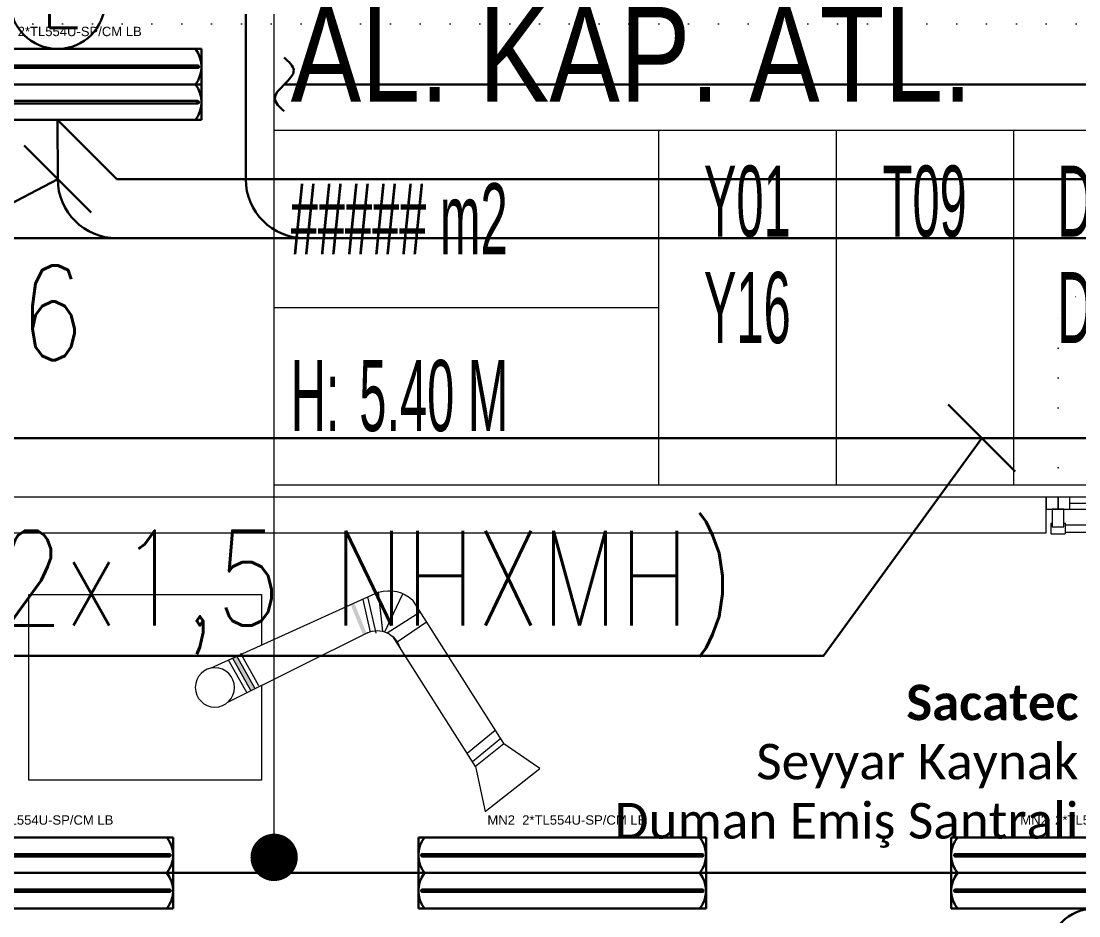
# Model space of a CAD drawing. Header units: metres. Extents: x -13316 to 152404, y -3899 to 30226.
# Drawn here: x 1341.7 to 1788.8, y 4223.1 to 4601.1 of the extents above; entities that cross this region are included whole.
import ezdxf
from ezdxf.enums import TextEntityAlignment as Align

# ---------------------------------------------------------------- set-up
doc = ezdxf.new("R2010")
doc.units = ezdxf.units.M
doc.header["$LTSCALE"] = 100
doc.header["$MEASUREMENT"] = 0
doc.linetypes.add('DOT2', pattern=[0.125, 0, -0.125])
doc.layers.get('0').update_dxf_attribs({"color": 9, "lineweight": 9})
for name, color, linetype, lineweight in [('00', 9, 'Continuous', 9), ('06B', 9, 'Continuous', 9), ('06D', 9, 'Continuous', 9), ('10', 9, 'Continuous', 9), ('15', 9, 'Continuous', 9), ('20', 9, 'DOT2', 9), ('21_mahal200', 9, 'Continuous', 9), ('E-2x54 W SIVAÜSTÜ FLUORESAN YÜKSEK TAVAN ARMATÜRÜ', 7, 'Continuous', 30), ('E-ACİL AYDINLATMA KİTİ', 7, 'Continuous', 30), ('E-KABLO', 7, 'Continuous', 30), ('E-LINYE', 7, 'Continuous', 30), ('E-YAZI', 7, 'Continuous', 30)]:
    doc.layers.add(name, color=color, linetype=linetype, lineweight=lineweight)
doc.styles.add('Arial', font='arial.ttf', dxfattribs={"height": 2.5})
doc.styles.add('E-YAZI', font='txttw.shx')
doc.styles.add('MuuM_TEXT-STANDART', font='ARIALN.TTF')
doc.dimstyles.new('MuuM_DIM200', dxfattribs={"dimscale": 20, "dimtxt": 2, "dimasz": 1, "dimexe": 1, "dimexo": 1, "dimgap": 1, "dimtad": 1, "dimdec": 1, "dimrnd": 0.5, "dimdsep": 46, "dimtxsty": 'MuuM_TEXT-STANDART', "dimblk": 'ARCHTICK', "dimcen": 0, "dimdle": 0.15, "dimclrd": 256, "dimclre": 256, "dimclrt": 256, "dimadec": 0, "dimazin": 0, "dimtfac": 5, "dimtdec": 1, "dimtix": 1, "dimtmove": 2, "dimatfit": 3, "dimldrblk": 'DOT', "dimfxl": 3, "dimfxlon": 1, "dimtolj": 1, "dimlwd": -1, "dimlwe": -1, "dimarcsym": 0})

# ---------------------------------------------------------------- blocks, each defined once
blk = doc.blocks.new('2x54 W SIVAÜSTÜ FLUORESAN YÜKSEK TAVAN ARMATÜRÜ')
at = {"layer": 'E-2x54 W SIVAÜSTÜ FLUORESAN YÜKSEK TAVAN ARMATÜRÜ', "color": 4}
for p, q in [((-60.8, 15), (-60.8, -15)), ((-60.8, 15), (60.8, 15)), ((60.8, 15), (60.8, 0)), ((-60, 0), (-15, 0)), ((15, 0), (60, 0)), ((60.8, 0), (60.8, -15)), ((-60.8, -15), (60.8, -15))]:
    blk.add_line(p, q, dxfattribs=at)
at = {"layer": 'E-2x54 W SIVAÜSTÜ FLUORESAN YÜKSEK TAVAN ARMATÜRÜ', "color": 7}
for p, q in [((-59.27, 8.01), (59.32, 8.01)), ((-59.16, 7.01), (59.44, 7)), ((-60.8, 0), (60.8, 0)), ((-59.27, -6.99), (59.32, -6.99)), ((-59.16, -7.99), (59.44, -8))]:
    blk.add_line(p, q, dxfattribs=at)
for centre in [(-59.23, 7.63), (-59.23, 7.33), (59.36, 7.63), (59.36, 7.33), (-59.23, -7.37), (-59.23, -7.67), (59.36, -7.37), (59.36, -7.67)]:
    blk.add_circle(centre, 0.11, dxfattribs=at)
for centre, radius, start, end in [((-48.66, 7.5), 12.14, 141.86, 218.14), ((48.66, 7.5), 12.14, 321.86, 38.14), ((-59.12, 7.51), 0.515, 106.8674, 266.7612), ((-59.32, 7.49), 0.519, 289.2244, 84.4042), ((59.47, 7.51), 0.515, 106.8674, 266.7612), ((59.27, 7.49), 0.519, 289.2244, 84.4042), ((-48.66, -7.5), 12.14, 141.86, 218.14), ((48.66, -7.5), 12.14, 321.86, 38.14), ((-59.12, -7.49), 0.515, 106.8674, 266.7612), ((-59.32, -7.51), 0.519, 289.2244, 84.4042), ((59.47, -7.49), 0.515, 106.8674, 266.7612), ((59.27, -7.51), 0.519, 289.2244, 84.4042)]:
    blk.add_arc(centre, radius, start, end, dxfattribs=at)
at = {"layer": 'E-2x54 W SIVAÜSTÜ FLUORESAN YÜKSEK TAVAN ARMATÜRÜ', "color": 7, "style": 'Arial'}
blk.add_text('MN2  2*TL554U-SP/CM LB', height=3.9508, dxfattribs=at).set_placement((-31.61, 20.4))
blk = doc.blocks.new('100_ACİL AYDINLATMA KİTİ')
at = {"layer": 'E-ACİL AYDINLATMA KİTİ', "color": 3}
blk.add_circle((0, 0), 1.251, dxfattribs=at)
at = {"layer": 'E-ACİL AYDINLATMA KİTİ', "color": 3, "style": 'E-YAZI'}
blk.add_text('E', height=1.34, dxfattribs=at).set_placement((-0.448, -0.694))
blk = doc.blocks.new('p-mekanik_sacatec')
for points in [[(-136.17, 74.04), (-137.78, 74.46), (-142.79, 62.13), (-141.18, 61.71)], [(-95.56, 38.97), (-93.84, 38), (-86.11, 51.78), (-87.83, 52.75)], [(-95.56, 38.97), (-93.84, 38), (-86.11, 51.78), (-87.83, 52.75)]]:
    blk.add_hatch(color=256).paths.add_polyline_path(points)
for p, q in [((-201.11, 15.17), (-162.36, 76.07)), ((-150.48, 62.68), (-158.16, 78.77)), ((-149.64, 62.93), (-147.86, 79.52)), ((-147.86, 79.52), (-76.66, 47.27)), ((-146.91, 62.19), (-143.33, 77.53)), ((-144.53, 62.62), (-141.31, 76.42)), ((-151.44, 62.3), (-165.5, 71.16)), ((-155.72, 58.55), (-168.16, 67)), ((-188.8, 5.87), (-153.71, 61.03)), ((-143.16, 62.34), (-84.06, 32.91)), ((-97.29, 39.93), (-89.67, 53.5)), ((-95.56, 38.96), (-87.83, 52.74)), ((-93.84, 37.99), (-86.11, 51.77)), ((-92.12, 37.03), (-84.39, 50.81)), ((-197.19, 21.02), (-185.32, 11.34)), ((-216.04, 5.03), (-200.79, 15.38)), ((-200.79, 15.38), (-188.8, 5.87)), ((-199.56, 17.61), (-187.57, 7.82)), ((-192.98, -13.22), (-216.04, 5.03)), ((-188.8, 5.87), (-192.98, -13.22))]:
    blk.add_line(p, q)
for points in [[(0, 78.45), (-98.34, 78.45)], [(-98.34, 78.45), (-98.34, 57.09)], [(0, 0), (0, 78.45)], [(-98.34, 40.02), (-98.34, 0)], [(-98.34, 0), (0, 0)]]:
    blk.add_lwpolyline(points)
blk.add_circle((-78.69, 39.23), 8.3)
for centre, radius, start, end in [((-152.02, 64.82), 15.28, 74.21, 132.5818), ((-147.25, 53.2), 10.02, 65.8985, 163.0893)]:
    blk.add_arc(centre, radius, start, end)
blk = doc.blocks.new('K-AL-01A')
at = {"layer": '06B'}
blk.add_lwpolyline([(2634.71, 4254.27), (2634.71, 4260.52), (2619.71, 4260.52), (2619.71, 4258.65), (2632.46, 4258.65), (2632.46, 4258.65), (2632.46, 4254.27), (2634.71, 4254.27)], dxfattribs=at)
at = {"layer": '06D'}
for p, q in [((2637.95, 4254.27), (2551.08, 4254.27)), ((2551.08, 4249.27), (2637.95, 4249.27))]:
    blk.add_line(p, q, dxfattribs=at)
for points in [[(2553.58, 4241.77), (2558.58, 4241.77), (2558.58, 4249.27), (2553.58, 4249.27)], [(2636.58, 4240.66), (2631.58, 4240.66), (2631.58, 4249.27), (2636.58, 4249.27)], [(2630.96, 4239.41), (2559.21, 4239.41), (2559.21, 4242.53), (2630.96, 4242.53)]]:
    blk.add_lwpolyline(points, close=True, dxfattribs=at)
for points in [[(2553.58, 4243.16), (2552.96, 4243.16), (2552.96, 4239.16, 0.414214), (2553.33, 4238.78), (2558.83, 4238.78, 0.414214), (2559.21, 4239.16), (2559.21, 4243.16), (2558.58, 4243.16)], [(2636.58, 4243.16), (2637.21, 4243.16), (2637.21, 4239.16, -0.414214), (2636.83, 4238.78), (2631.33, 4238.78, -0.414214), (2630.96, 4239.16), (2630.96, 4243.16), (2631.58, 4243.16)]]:
    blk.add_lwpolyline(points, format="xyb", dxfattribs=at)
at = {"layer": '10'}
for points in [[(2551.08, 4254.27), (2551.08, 4249.27), (2556.08, 4249.27), (2556.08, 4254.27)], [(2556.08, 4254.27), (2556.08, 4249.27), (2561.08, 4249.27), (2561.08, 4254.27)], [(2631.08, 4254.27), (2631.08, 4249.27), (2636.08, 4249.27), (2636.08, 4254.27)], [(2636.08, 4254.27), (2636.08, 4249.27), (2641.08, 4249.27), (2641.08, 4254.27)]]:
    blk.add_lwpolyline(points, close=True, dxfattribs=at)
at = {"layer": '15'}
blk.add_lwpolyline([(2561.08, 4251.77), (2631.08, 4251.77)], dxfattribs=at)
at = {"layer": '20'}
blk.add_lwpolyline([(2556.08, 4254.27), (2556.08, 4339.27)], dxfattribs=at)
blk.add_arc((2556.08, 4254.27), 85, 0, 90, dxfattribs=at)
blk = doc.blocks.new('_ArchTick')
at = {"color": 0, "linetype": 'ByBlock', "const_width": 0.15}
blk.add_lwpolyline([(-0.5, -0.5), (0.5, 0.5)], dxfattribs=at)
blk = doc.blocks.new('_Dot')
at = {"color": 0, "linetype": 'ByBlock', "lineweight": -2}
blk.add_line((-0.5, 0), (-1, 0), dxfattribs=at)
at = {"color": 0, "linetype": 'ByBlock', "const_width": 0.5}
blk.add_lwpolyline([(-0.25, 0, 1), (0.25, 0, 1)], format="xyb", close=True, dxfattribs=at)
blk = doc.blocks.new('0_roomno2')
blk.add_lwpolyline([(19.375, -10.5), (0, -10.5), (0, 0), (19.375, 0)], close=True)
for points in [[(0, -3), (19.375, -3)], [(8.125, -3), (8.125, -10.5)], [(11.875, -3), (11.875, -10.5)], [(15.625, -3), (15.625, -10.5)], [(0, -6.75), (8.125, -6.75)]]:
    blk.add_lwpolyline(points)
at = {"style": 'MuuM_TEXT-STANDART', "width": 0.6}
blk.add_text('H:', height=1.5, dxfattribs=at).set_placement((0.35, -8.608), align=Align.MIDDLE_LEFT)
at = {"style": 'Arial'}
blk.add_attdef('ODANO', (0, 1.17), '', height=2, dxfattribs=at)
blk.add_attdef('MEKANADI', text='', height=2, dxfattribs=at).set_placement((0.35, -3), align=Align.BOTTOM_LEFT)
at = {"style": 'MuuM_TEXT-STANDART', "width": 0.6}
for tag, p in [('YER01', (10, -4.5)), ('TAVAN01', (13.75, -4.5)), ('DUVAR01', (17.5, -4.5)), ('YER02', (10, -6.75)), ('TAVAN02', (13.75, -6.75)), ('DUVAR02', (17.5, -6.75)), ('YER03', (10, -9)), ('TAVAN03', (13.75, -9)), ('DUVAR03', (17.5, -9))]:
    blk.add_attdef(tag, text='', height=1.5, dxfattribs=at).set_placement(p, align=Align.MIDDLE_CENTER)
for tag, p in [('M2', (0.35, -4.875)), ('TEMIZTAVANYUKSEKLIGI', (1.8, -8.608))]:
    blk.add_attdef(tag, text='', height=1.5, dxfattribs=at).set_placement(p, align=Align.MIDDLE_LEFT)
blk = doc.blocks.new('2.bod.Mimari')
at = {"layer": '00'}
for points in [[(1455, -4550), (940, -4550), (940, -4565), (1455, -4565)], [(1455, -4565), (1455, -4550)]]:
    blk.add_lwpolyline(points, dxfattribs=at)
at = {"layer": '06D', "linetype": 'DOT2'}
blk.add_lwpolyline([(525, -5909.88), (525, -4650, -0.414214), (825, -4350), (8520, -4350)], format="xyb", dxfattribs=at)
blk.add_blockref('K-AL-01A', (-1096.08, -8804.27))
at = {"xscale": -1}
blk.add_blockref('p-mekanik_sacatec', (1024.91, -4669.59), dxfattribs=at)
at = {"layer": '21_mahal200'}
ref = blk.add_blockref('0_roomno2', (1128.64, -4334.89), dxfattribs=dict(at, xscale=20, yscale=20, zscale=20))
ref.add_attrib('ODANO', 'B2-55', (1128.64, -4311.49), dxfattribs={"layer": '0', "height": 40, "style": 'Arial'})
ref.add_attrib('MEKANADI', 'AL. KAP. ATL.', dxfattribs={"layer": '0', "height": 40, "style": 'Arial', "width": 0.8}).set_placement((1135.64, -4394.89), align=Align.BOTTOM_LEFT)
ref.add_attrib('M2', '##### m2', dxfattribs={"layer": '0', "height": 30, "style": 'MuuM_TEXT-STANDART', "width": 0.6}).set_placement((1135.64, -4432.39), align=Align.MIDDLE_LEFT)
ref.add_attrib('TEMIZTAVANYUKSEKLIGI', '5.40 M', dxfattribs={"layer": '0', "height": 30, "style": 'MuuM_TEXT-STANDART', "width": 0.6}).set_placement((1164.64, -4507.05), align=Align.MIDDLE_LEFT)
ref.add_attrib('YER01', 'Y01', dxfattribs={"layer": '0', "height": 30, "style": 'MuuM_TEXT-STANDART', "width": 0.6}).set_placement((1328.64, -4424.89), align=Align.MIDDLE_CENTER)
ref.add_attrib('TAVAN01', 'T09', dxfattribs={"layer": '0', "height": 30, "style": 'MuuM_TEXT-STANDART', "width": 0.6}).set_placement((1403.64, -4424.89), align=Align.MIDDLE_CENTER)
ref.add_attrib('DUVAR01', 'D01', dxfattribs={"layer": '0', "height": 30, "style": 'MuuM_TEXT-STANDART', "width": 0.6}).set_placement((1478.64, -4424.89), align=Align.MIDDLE_CENTER)
ref.add_attrib('YER02', 'Y16', dxfattribs={"layer": '0', "height": 30, "style": 'MuuM_TEXT-STANDART', "width": 0.6}).set_placement((1328.64, -4469.89), align=Align.MIDDLE_CENTER)
ref.add_attrib('DUVAR02', 'D07', dxfattribs={"layer": '0', "height": 30, "style": 'MuuM_TEXT-STANDART', "width": 0.6}).set_placement((1478.64, -4469.89), align=Align.MIDDLE_CENTER)
at = {"insert": (1468.65, -4629.21), "char_height": 15, "width": 676.0027, "attachment_point": 3, "style": 'MuuM_TEXT-STANDART'}
blk.add_mtext('{\\fCalibri|b1|i0|c162|p34;Sacatec\\P\\fCalibri|b0|i0|c162|p34;Seyyar Kaynak\\PDuman Emi\\fCalibri|b0|i0|c238|p34;ş\\fCalibri|b0|i0|c162|p34; Santrali}', dxfattribs=at)
at = {"layer": '21_mahal200'}
blk.add_leader([(1128.64, -4702.16), (1128.64, -4544.89)], dimstyle='MuuM_DIM200', override={"dimasz": 1, "dimfxl": 10}, dxfattribs=at)

msp = doc.modelspace()

# ---------------------------------------------------------------- linework, layer by layer
at = {"layer": 'E-KABLO', "color": 4}
msp.add_line((1436.63, 4731.13), (1436.63, 4534.38), dxfattribs=at)
at = {"layer": 'E-KABLO', "color": 6}
for p, q in [((2060.56, 4574.38), (1452.92, 4574.38)), ((1357.12, 4559.38), (1382.12, 4534.38)), ((1357.18, 4534.38), (1357.12, 4559.38)), ((1382.12, 4534.38), (5930.05, 4534.38)), ((1291.72, 4425), (1960, 4425)), ((1405.93, 4241.25), (1509.59, 4241.25)), ((1631.19, 4241.25), (1734.85, 4241.25))]:
    msp.add_line(p, q, dxfattribs=at)
at = {"layer": 'E-KABLO', "color": 5}
for p, q in [((1244.83, 4509.38), (1382.18, 4509.38)), ((1382.18, 4509.38), (1461.63, 4509.38)), ((1461.63, 4509.38), (1985, 4509.38))]:
    msp.add_line(p, q, dxfattribs=at)
at = {"layer": 'E-KABLO', "color": 6}
msp.add_arc((1382.18, 4534.38), 25, 180, 270, dxfattribs=at)
at = {"layer": 'E-KABLO', "color": 4}
msp.add_arc((1461.63, 4534.38), 25, 180, 270, dxfattribs=at)
at = {"layer": 'E-KABLO', "color": 3}
msp.add_spline([(1452.92, 4585.71), (1456.92, 4580.37), (1448.92, 4568.37), (1452.92, 4563.04)], degree=3, dxfattribs=at)
at = {"layer": 'E-LINYE', "color": 7, "linetype": 'Continuous'}
for p, q in [((1343.04, 4548.52), (1371.33, 4520.23)), ((1357.18, 4534.38), (1194.46, 4449.23)), ((1733.58, 4439.14), (1761.87, 4410.86))]:
    msp.add_line(p, q, dxfattribs=at)
msp.add_lwpolyline([(1747.72, 4425), (1680.81, 4332.93), (1278, 4332.93)], dxfattribs=at)

# ---------------------------------------------------------------- block references
msp.add_blockref('2.bod.Mimari', (320, 8950))
at = {"layer": 'E-2x54 W SIVAÜSTÜ FLUORESAN YÜKSEK TAVAN ARMATÜRÜ', "color": 6}
for p in [(1357.12, 4574.38), (1345.13, 4241.25), (1570.39, 4241.25), (1795.65, 4241.25)]:
    msp.add_blockref('2x54 W SIVAÜSTÜ FLUORESAN YÜKSEK TAVAN ARMATÜRÜ', p, dxfattribs=at)
at = {"layer": 'E-ACİL AYDINLATMA KİTİ', "xscale": 16, "yscale": 16, "zscale": 16}
for p in [(1357.12, 4609.39), (1795.65, 4206.23)]:
    msp.add_blockref('100_ACİL AYDINLATMA KİTİ', p, dxfattribs=at)

# ---------------------------------------------------------------- texts
at = {"layer": 'E-YAZI', "color": 3, "style": 'E-YAZI', "width": 0.8}
for s, p in [('x6', (1317.64, 4457.85)), ('6(2x1,5 NHXMH)', (1285.64, 4345.83))]:
    msp.add_text(s, height=40, dxfattribs=at).set_placement(p)

doc.saveas('drawing.dxf')
